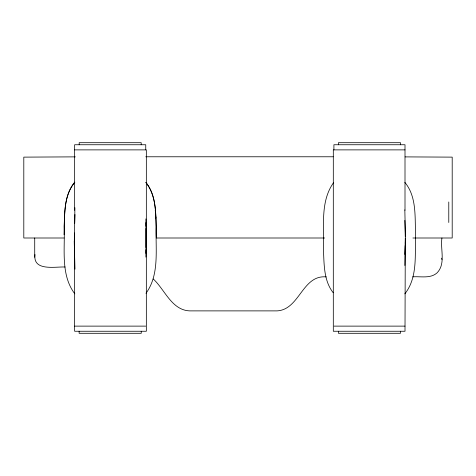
<?xml version="1.0" encoding="UTF-8"?>
<svg xmlns="http://www.w3.org/2000/svg" width="476" height="476" viewBox="0 0 476 476"><rect width="100%" height="100%" fill="white"/><g stroke="black" fill="none" stroke-linecap="round" stroke-linejoin="round"><path stroke-width="0.71" d="M64.064 234.757C64.867 217.169 62.761 196.79 74.791 182.373M405.296 238.161L405.005 331.254L333.307 331.254L333.307 149.88L405.005 149.88M145.894 253.399L145.948 249.733M145.983 247.532L145.888 218.877M74.649 149.88L146.34 149.88L146.34 331.254L74.649 331.254L74.488 232.978M74.732 223.357L74.964 214.474M145.888 257.123L145.983 228.468M404.832 254.416L405.195 245.556M405.284 243.337L405.373 241.124M74.916 207.709L74.268 243.325L74.982 269.154M404.85 265.495L405.391 234.347L404.832 209.874M65.105 267.024C55.662 266.459 32.713 271.623 35.004 254.553M441.936 238C440.151 249.192 446.024 263.799 437.033 272.885C430.411 278.841 420.778 276.211 412.74 276.848M333.622 182.582C319.86 201.723 324.406 227.064 323.418 249.18C324.162 263.9 323.567 280.572 333.236 292.764M404.814 293.865C417.999 277.347 414.697 254.499 415.59 234.757C414.786 217.169 416.893 196.79 404.856 182.373M145.983 293.311C159.888 274.331 155.265 248.912 156.235 226.82C155.545 211.731 156.063 194.654 145.793 182.397M74.756 182.112C64.516 194.273 64.843 211.177 64.141 226.201C65.17 248.698 60.297 274.706 74.833 293.865M326.238 276.889C302.218 274.706 299.743 309.567 277.145 310.882L189.745 310.887C171.634 310.227 164.827 289.545 153.248 278.966M75.327 156.872L23.8 157.128L23.8 238L64.076 238M145.775 156.777L333.2 156.777M324.656 238L156.33 238C155.539 219.448 157.996 198.302 146.031 182.582M412.9 238L452.2 238L452.2 157.128L405.088 156.896M74.649 326.12L145.692 326.12M334.081 326.12L405.005 326.12M441.573 258.147L441.936 259.569M155.235 210.017L155.378 211.356M155.83 216.788L155.896 218.091M74.28 241.124L74.488 246.294M404.844 220.4L405.26 236.685M145.894 222.601L145.948 226.267M448.779 201.979L448.779 222.494M405.005 210.338L405.005 144.746L333.908 144.746L333.908 149.88M400.512 144.746L400.512 142.699L338.4 142.699L338.4 144.746M400.459 331.254L400.459 333.301L338.448 333.301L338.448 331.254M145.745 149.88L145.745 144.746L74.649 144.746L74.649 210.338M141.199 144.746L141.199 142.699L79.189 142.699L79.189 144.746M141.247 331.254L141.247 333.301L79.141 333.301L79.141 331.254M34.718 238L34.718 257.266"/></g></svg>
